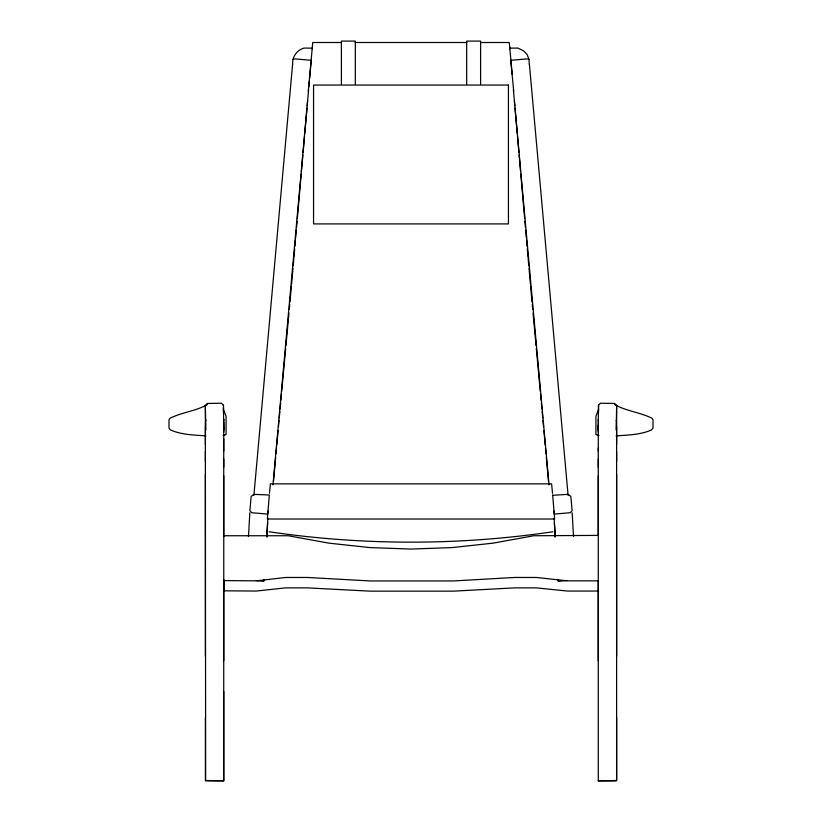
<?xml version="1.0" encoding="UTF-8"?>
<svg xmlns="http://www.w3.org/2000/svg" width="822" height="822" viewBox="0 0 822 822"><rect width="100%" height="100%" fill="white"/><g stroke="black" fill="none" stroke-linecap="round" stroke-linejoin="round"><path stroke-width="1.23" d="M205.387 444.661L205.387 405.431L207.288 403.458L221.519 403.212L223.481 405.441M205.387 474.458L205.644 780.797L223.738 780.849L223.738 691.405M205.387 461.389L205.387 451.299M205.387 406.191L205.387 405.431M223.481 412.079L223.481 405.112M223.738 579.674L223.738 780.787L205.387 780.52L205.387 717.596M223.738 536.119L223.738 475.917M223.738 467.286L223.738 459.056M223.738 451.134L223.738 419.354L223.738 420.063M598.262 660.724L598.262 581.298M598.262 535.184L598.262 448.196M598.262 432.023L598.262 425.303M598.262 419.662L598.262 451.134M616.356 419.98L616.356 430.173L616.5 422.498M616.613 717.596L616.613 780.52L598.262 780.849L598.262 475.917M616.613 656.223L616.613 426.567M616.613 444.661L616.613 405.431L614.712 403.458L600.481 403.212L598.519 405.112L598.519 412.079M616.613 405.431L616.613 406.191M598.262 429.865L598.406 422.189M598.262 421.203L598.519 405.112M616.356 421.511L616.613 407.527M249.837 512.825L248.48 536.54M267.88 518.117L266.76 536.838M266.78 536.684L267.643 522.823M267.263 536.848L267.417 534.341M292.694 64.506C291.964 57.006 296.804 50.132 304.027 48.077L312.206 48.149L312.155 48.847M267.941 510.955L267.376 519.001L554.624 519.001L554.059 510.955M254.368 494.371L269.328 494.998L267.756 514.099L251.655 512.702L249.898 510.606L251.142 496.488L253.227 494.741M293.968 257.296L294.708 248.85M294.913 246.436L295.458 240.209M304.746 133.483L306.986 108.042M295.684 237.661L296.341 230.037M296.567 227.489L297.122 221.128M297.338 218.59L301.212 174.079M301.438 171.531L302.876 154.998M303.102 152.46L304.541 135.928M308.271 91.273L312.75 42.508L341.007 42.508M308.63 89.577L272.966 484.888M307.192 105.678L307.613 100.962M291.389 286.272L289.971 301.982M291.605 283.888L292.242 276.747M292.344 275.555L292.992 268.26M293.207 265.825L293.855 258.519M292.57 64.496L253.895 495.471M308.856 87.05L309.432 80.71M309.658 78.162L311.148 61.671M273.5 481.291L275.658 457.392M275.997 453.723L276.552 447.6M276.778 445.154L278.113 430.461M289.303 309.267L289.745 304.407M269.472 493.323L270.387 483.86L551.613 483.86L552.528 493.323M278.463 426.68L279.038 420.381M279.275 417.853L279.85 411.555M280.086 409.037L280.662 402.739M280.898 400.222L281.484 393.902M281.71 391.385L285.686 348.425M285.922 345.898L288.954 313.059M264.057 579.489L263.759 581.401L256.341 580.62M598.652 409.315L595.909 416.322L595.909 434.54L598.971 435.496M207.288 404.65C195.636 411.134 181.919 412.346 170.041 418.203L168.983 419.744L168.983 428.046L170.483 429.947C181.528 434.848 194.023 435.023 205.901 435.855M293.033 59.42L295.006 58.896L311.106 60.304M223.029 435.496L226.091 434.54L226.091 416.322L223.348 409.315M552.898 531.762C459.066 545.613 362.934 545.613 269.102 531.762M566.892 580.486L558.241 581.401L557.933 579.489M510.894 60.304L526.994 58.896L528.967 59.42L529.306 64.506M552.672 495.296L567.632 494.371M616.099 435.855C627.977 435.023 640.472 434.848 651.517 429.947L653.017 428.046L653.017 419.744L651.959 418.203C640.081 412.346 626.364 411.134 614.712 404.65M509.846 48.847L509.794 48.149L517.973 48.077L523.532 50.83L527.179 54.612L528.967 59.42M598.231 535.399L533.694 535.749L493.159 543.137L452.182 547.586L411 549.065L369.818 547.586L328.841 543.137L288.306 535.749L223.769 535.749L223.769 590.812L256.238 591.049L285.696 587.864L307.315 587.864L370.075 591.152L453.497 591.152L514.685 587.864L536.304 587.864L567.344 591.049L598.231 591.049M355.135 42.508L466.865 42.508M480.993 42.508L509.25 42.508L509.846 48.118M598.231 580.846L567.344 580.846L536.304 577.465L514.685 577.465L453.497 580.948L370.075 580.948L307.315 577.465L285.696 577.465L256.238 580.846L223.769 580.599M598.262 780.787L614.394 780.9L616.356 780.797L616.613 780.078L616.613 474.458M568.773 494.741L570.858 496.488L572.102 510.606L570.345 512.702L554.244 514.099L552.672 495.06M533.046 313.059L536.078 345.898M536.314 348.425L540.29 391.385M540.516 393.902L541.102 400.222M541.338 402.739L541.914 409.037M542.15 411.555L542.726 417.853M542.962 420.381L543.537 426.68M543.887 430.461L545.222 445.154M545.448 447.6L546.003 453.723M532.029 301.982L530.611 286.272M532.255 304.407L532.697 309.267M529.43 64.496L568.105 495.471M509.794 48.149L512.198 74.268M510.852 61.671L513.729 91.273M549.034 484.888L513.37 89.577M546.342 457.392L548.5 481.291M514.387 100.962L514.808 105.678M515.014 108.042L517.254 133.483M528.145 258.519L528.793 265.825M529.008 268.26L529.656 275.555M529.758 276.747L530.396 283.888M527.087 246.436L526.542 240.209M527.292 248.85L528.032 257.296M517.459 135.928L518.898 152.46M519.124 154.998L520.562 171.531M520.788 174.079L524.662 218.59M524.878 221.128L525.433 227.489M525.659 230.037L526.316 237.661M573.52 536.54L572.163 512.825M555.24 536.838L554.12 518.117M554.357 522.823L555.22 536.684M554.583 534.341L554.737 536.848M223.481 407.219L223.738 432.023M223.594 422.189L223.738 429.865M205.387 407.527L205.644 421.511M205.5 422.498L205.644 430.173L205.644 419.672L205.644 420.381M616.613 451.299L616.613 461.389M598.262 459.056L598.262 467.286M480.603 84.255L480.603 41.1L466.68 41.1L466.68 84.255M355.32 84.255L355.32 41.1L341.397 41.1L341.397 84.255M223.738 438.753L223.738 536.468M223.738 580.024L223.738 660.724M205.387 426.567L205.387 656.223M508.438 85.056L313.552 85.056L313.552 223.913L508.438 223.913L508.438 85.056"/></g></svg>
